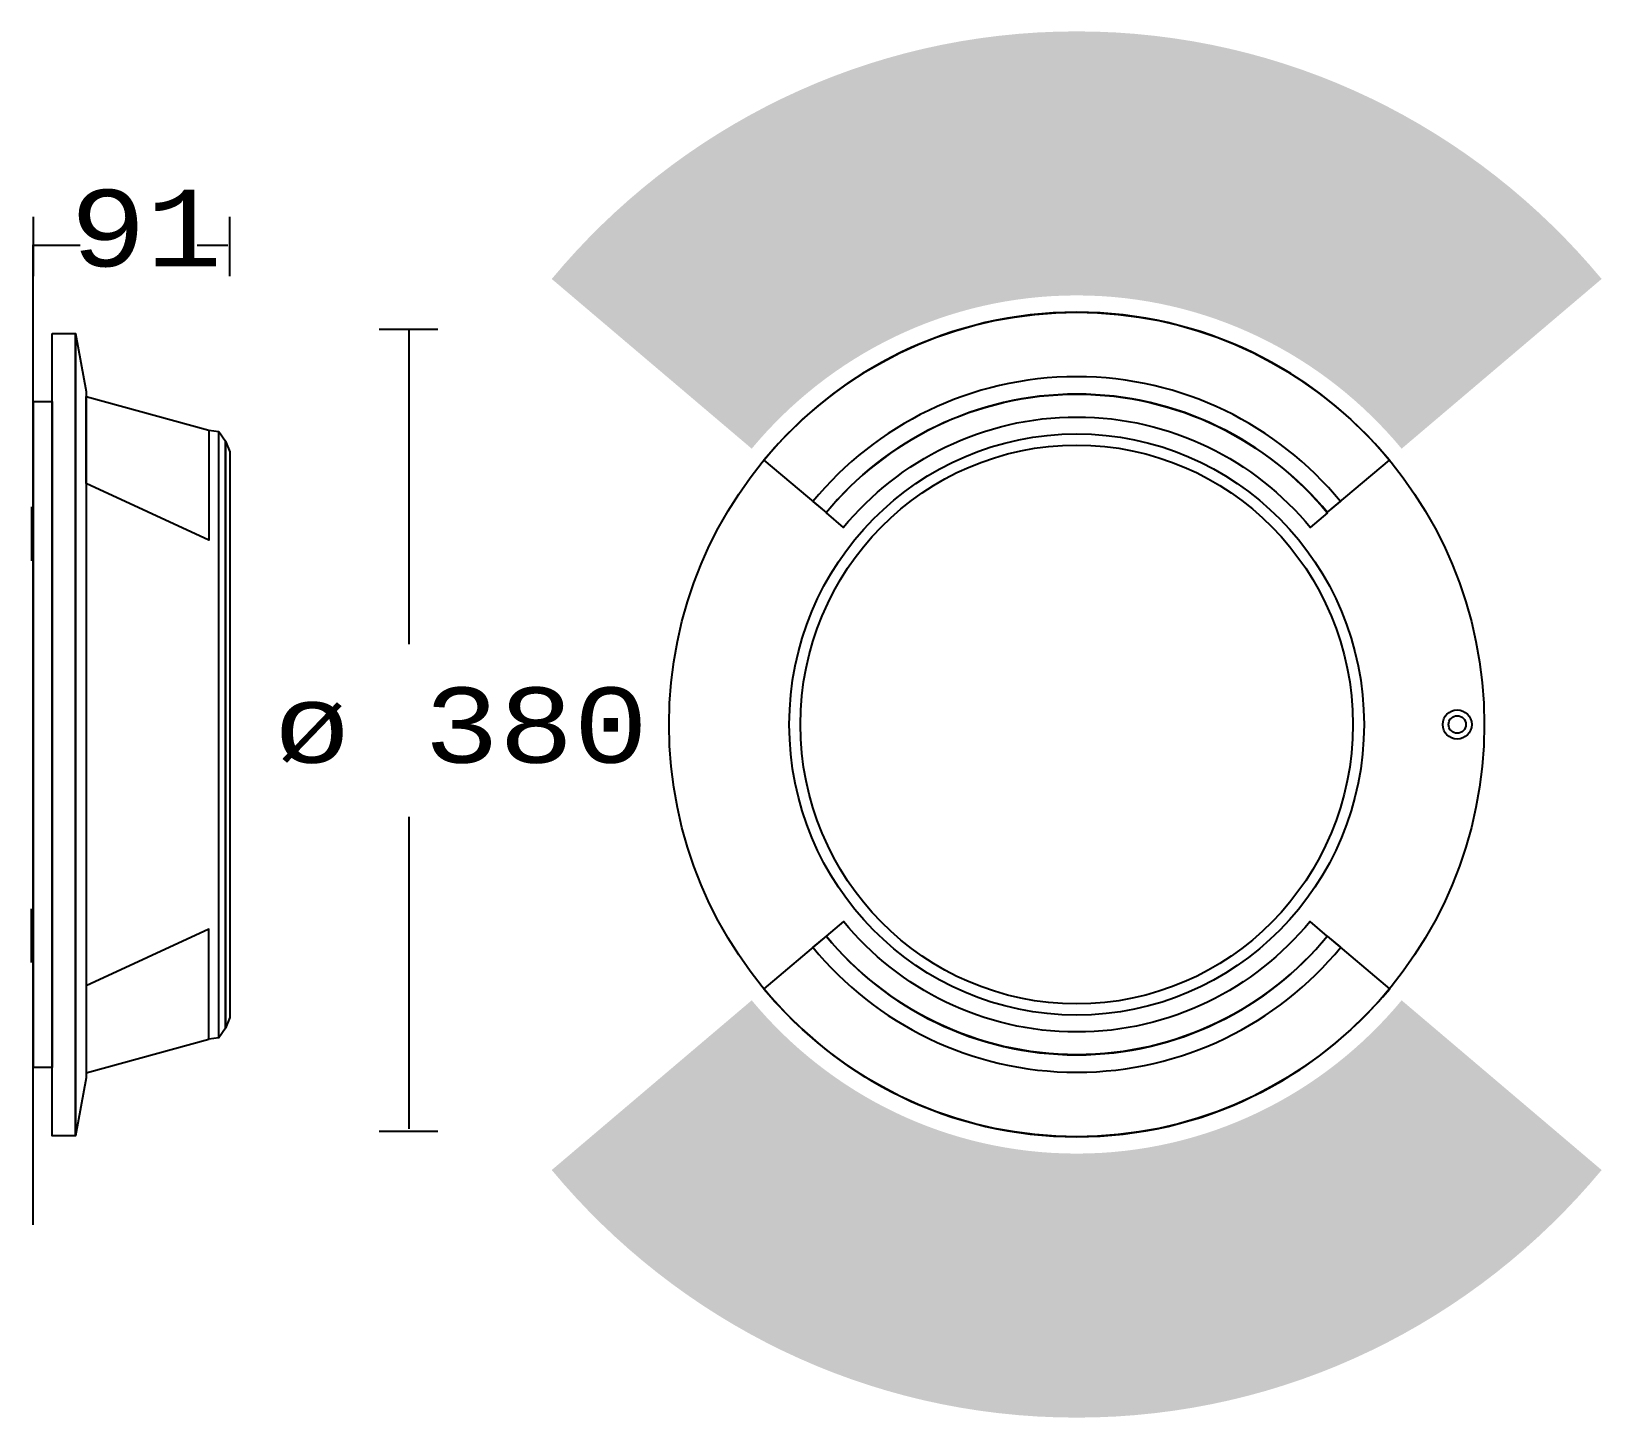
# Model space of a CAD drawing. Extents: x 25 to 289, y 0 to 233.
import ezdxf

# ---------------------------------------------------------------- set-up
doc = ezdxf.new("R2010")
doc.units = 0
doc.layers.add('LIVELLO_1', color=160, linetype='Continuous')
doc.styles.add('STD', font='txt')

# ---------------------------------------------------------------- blocks, each defined once
blk = doc.blocks.new('AI9-BLK1')
at = {"layer": 'LIVELLO_1'}
h = blk.add_hatch(color=2, dxfattribs=at)
h.dxf.hatch_style = 2
edge = h.paths.add_edge_path()
edge.add_spline(control_points=[(144.32, -74.82), (123.21, -100.24), (91.56, -116.4), (56.17, -116.4), (20.79, -116.4), (-10.87, -100.24), (-31.97, -74.82), (-31.97, -74.82), (1.61, -46.32), (1.61, -46.32), (14.67, -62.06), (34.27, -72.06), (56.17, -72.06), (78.08, -72.06), (97.67, -62.06), (110.74, -46.32), (110.74, -46.32), (144.32, -74.82), (144.32, -74.82)], knot_values=[0, 0, 0, 0, 1, 1, 1, 2, 2, 2, 3, 3, 3, 4, 4, 4, 5, 5, 5, 6, 6, 6, 6], degree=3, periodic=0)
edge = h.paths.add_edge_path()
edge.add_spline(control_points=[(-31.97, 74.82), (-10.87, 100.24), (20.79, 116.4), (56.17, 116.4), (91.56, 116.4), (123.21, 100.24), (144.32, 74.82), (144.32, 74.82), (110.74, 46.32), (110.74, 46.32), (97.67, 62.05), (78.08, 72.06), (56.17, 72.06), (34.27, 72.06), (14.67, 62.05), (1.61, 46.32), (1.61, 46.32), (-31.97, 74.82), (-31.97, 74.82)], knot_values=[0, 0, 0, 0, 1, 1, 1, 2, 2, 2, 3, 3, 3, 4, 4, 4, 5, 5, 5, 6, 6, 6, 6], degree=3, periodic=0)
at = {"layer": 'LIVELLO_1', "color": 7}
for p, q in [((-119, 75.28), (-119, 85.25)), ((-86.02, 75.28), (-86.02, 85.25)), ((-119.09, 80.58), (-119.09, -84)), ((-111.13, 80.42), (-118.82, 80.42)), ((-86.37, 80.42), (-91.53, 80.42)), ((-60.96, 66.4), (-51.11, 66.4)), ((-55.9, 13.5), (-55.9, 66.18)), ((-89.55, 49.42), (-87.88, 49.18)), ((-119.35, 36.57), (-119.35, 27.51)), ((-55.9, -67.93), (-55.9, -15.49)), ((-119.35, -39.99), (-119.35, -30.93)), ((-87.88, -52.6), (-89.55, -52.84)), ((-60.96, -68.31), (-51.1, -68.31))]:
    blk.add_line(p, q, dxfattribs=at)
for points in [[(-115.85, 65.64), (-111.96, 65.64), (-111.96, -69.06), (-115.85, -69.06)], [(-111.96, 65.64), (-110.17, 55.9), (-110.17, -59.32), (-111.96, -69.06)], [(-119, 54.22), (-115.85, 54.22), (-115.85, -57.63), (-119, -57.63)], [(-110.17, 55.07), (-89.55, 49.42), (-89.55, 30.94), (-110.17, 40.46)], [(-87.88, 49.18), (-86.77, 47.6), (-86.77, -51.02), (-87.88, -52.6)], [(-86.02, 45.81), (-86.02, -49.23), (-86.77, -51.02), (-86.77, 47.6)], [(-110.17, -58.49), (-89.55, -52.84), (-89.55, -34.36), (-110.17, -43.88)]]:
    blk.add_lwpolyline(points, close=True, dxfattribs=at)
blk.add_circle((120.07, 0), 1.46, dxfattribs=at)
for centre, major_axis, ratio in [((56.17, 0), (0, 69.23), 0.988535), ((56.17, 0), (0, 48.81), 0.988565), ((56.17, 0), (0, 46.92), 0.98851), ((120.07, 0), (0, 2.46), 0.988641)]:
    blk.add_ellipse(centre, major_axis=major_axis, ratio=ratio, dxfattribs=at)
for points in [[(3.66, 44.4), (16.22, 59.58), (35.08, 69.23), (56.17, 69.23), (77.26, 69.23), (96.12, 59.58), (108.68, 44.4), (108.68, 44.4), (98.24, 35.58), (98.24, 35.58), (88.18, 47.74), (73.07, 55.47), (56.17, 55.47), (39.27, 55.47), (24.16, 47.74), (14.1, 35.58), (14.1, 35.58), (3.66, 44.4), (3.66, 44.4)], [(11.87, 37.46), (22.46, 50.27), (38.38, 58.41), (56.17, 58.41), (73.97, 58.41), (89.88, 50.27), (100.48, 37.46), (100.48, 37.46), (98.24, 35.58), (98.24, 35.58), (88.18, 47.74), (73.07, 55.47), (56.17, 55.47), (39.27, 55.47), (24.16, 47.74), (14.1, 35.58), (14.1, 35.58), (11.87, 37.46), (11.87, 37.46)], [(98.33, 35.54), (98.33, 35.54), (95.43, 33.08), (95.43, 33.08), (86.05, 44.42), (71.96, 51.64), (56.21, 51.64), (40.45, 51.64), (26.36, 44.42), (16.99, 33.08), (16.99, 33.08), (14.09, 35.54), (14.09, 35.54), (24.16, 47.72), (39.29, 55.47), (56.21, 55.47), (73.12, 55.47), (88.26, 47.72), (98.33, 35.54)], [(98.33, 35.54), (98.33, 35.54), (95.43, 33.08), (95.43, 33.08), (86.05, 44.42), (71.96, 51.64), (56.21, 51.64), (40.45, 51.64), (26.36, 44.42), (16.99, 33.08), (16.99, 33.08), (14.09, 35.54), (14.09, 35.54), (24.16, 47.72), (39.29, 55.47), (56.21, 55.47), (73.12, 55.47), (88.26, 47.72), (98.33, 35.54)], [(14.1, -35.54), (14.1, -35.54), (17, -33.08), (17, -33.08), (26.37, -44.42), (40.44, -51.64), (56.18, -51.64), (71.92, -51.64), (85.99, -44.42), (95.36, -33.08), (95.36, -33.08), (98.26, -35.54), (98.26, -35.54), (88.2, -47.72), (73.08, -55.47), (56.18, -55.47), (39.28, -55.47), (24.16, -47.72), (14.1, -35.54)], [(14.1, -35.54), (14.1, -35.54), (17, -33.08), (17, -33.08), (26.37, -44.42), (40.44, -51.64), (56.18, -51.64), (71.92, -51.64), (85.99, -44.42), (95.36, -33.08), (95.36, -33.08), (98.26, -35.54), (98.26, -35.54), (88.2, -47.72), (73.08, -55.47), (56.18, -55.47), (39.28, -55.47), (24.16, -47.72), (14.1, -35.54)], [(108.74, -44.37), (96.17, -59.57), (77.3, -69.23), (56.19, -69.23), (35.09, -69.23), (16.21, -59.57), (3.65, -44.37), (3.65, -44.37), (14.1, -35.53), (14.1, -35.53), (24.16, -47.71), (39.28, -55.45), (56.19, -55.45), (73.1, -55.45), (88.22, -47.71), (98.29, -35.53), (98.29, -35.53), (108.74, -44.37), (108.74, -44.37)], [(100.53, -37.42), (89.93, -50.24), (74, -58.4), (56.19, -58.4), (38.38, -58.4), (22.46, -50.24), (11.86, -37.42), (11.86, -37.42), (14.1, -35.53), (14.1, -35.53), (24.16, -47.71), (39.28, -55.45), (56.19, -55.45), (73.1, -55.45), (88.22, -47.71), (98.29, -35.53), (98.29, -35.53), (100.53, -37.42), (100.53, -37.42)]]:
    blk.add_open_spline(points, degree=3, knots=[0, 0, 0, 0, 1, 1, 1, 2, 2, 2, 3, 3, 3, 4, 4, 4, 5, 5, 5, 6, 6, 6, 6], dxfattribs=at)
at = {"layer": 'LIVELLO_1', "color": 7, "attachment_point": 1, "style": 'STD'}
for s, insert, char_height in [('\\fCourier|b0|i0;\\H12.8754;\\W0.99;\\C7;91', (-112.86, 89.81), 12.8754), ('\\fCourier|b0|i0;\\H12.6383;\\W0.99;\\C7;ø 380', (-78.47, 6.22), 12.6383)]:
    blk.add_mtext(s, dxfattribs=dict(at, insert=insert, char_height=char_height))

msp = doc.modelspace()

# ---------------------------------------------------------------- block references
at = {"layer": 'LIVELLO_1', "color": 7}
msp.add_blockref('AI9-BLK1', (144.314619, 116.397202), dxfattribs=at)

doc.saveas('drawing.dxf')
